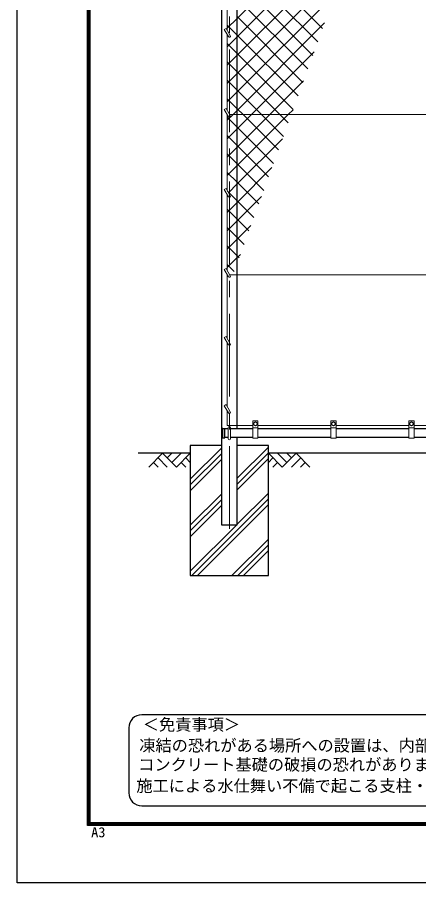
# Model space of a CAD drawing. Units: millimetres, scale not verified. Extents: x -4200 to 4200, y -2970 to 2970.
# Drawn here: x -4200 to -2657, y -2970 to 355 of the extents above; entities that cross this region are included whole.
import ezdxf
from ezdxf.enums import TextEntityAlignment as Align

# ---------------------------------------------------------------- set-up
doc = ezdxf.new("R2010")
doc.units = ezdxf.units.MM
doc.header["$LTSCALE"] = 10
doc.linetypes.add('USER1', pattern=[50.8, 31.75, -6.35, 6.35, -6.35])
for name, color, linetype, lineweight in [('0-0_D-STR1', 1, 'Continuous', 25), ('0-1_D-STR3', 3, 'Continuous', 13), ('0-2_D-BMK', 2, 'USER1', 13), ('0-6_D-DCR-HCH', 7, 'Continuous', 13), ('0-7_D-STR4', 7, 'Continuous', 25), ('0-8_D-BGD', 7, 'Continuous', 25), ('0-9_D-TTL-TXT', 7, 'Continuous', 25), ('0-B_D-STR2', 7, 'Continuous', 13), ('0-C_D-TTL', 7, 'Continuous', 25)]:
    doc.layers.add(name, color=color, linetype=linetype, lineweight=lineweight)
doc.styles.add('ＭＳ ゴシック', font='')
doc.styles.get('ＭＳ ゴシック').set_extended_font_data('MS Gothic')

msp = doc.modelspace()

# ---------------------------------------------------------------- linework, layer by layer
at = {"layer": '0-0_D-STR1'}
for p, q in [((-3354.72, -1226), (-3354.72, 1176)), ((-3410.31, -1225.5), (-3401.97, -1225.5)), ((-3409.97, -1260.5), (-3409.97, -1225.5)), ((-3401.97, -1260.5), (-3401.97, -1225.5)), ((-3388.97, -1226), (-3401.97, -1226)), ((-3294.97, -1226), (-3380.97, -1226)), ((-2994.97, -1226), (-3274.97, -1226)), ((-2694.97, -1226), (-2974.97, -1226)), ((-2394.97, -1226), (-2674.97, -1226)), ((-3410.31, -1260.5), (-3401.97, -1260.5)), ((-3388.97, -1260), (-3401.97, -1260)), ((-3294.97, -1260), (-3380.97, -1260)), ((-2994.97, -1260), (-3274.97, -1260)), ((-2694.97, -1260), (-2974.97, -1260)), ((-2394.97, -1260), (-2674.97, -1260))]:
    msp.add_line(p, q, dxfattribs=at)
msp.add_lwpolyline([(-3415.22, 1226), (-3415.22, -1595), (-3354.72, -1595), (-3354.72, -1260)], dxfattribs=at)
for centre, radius, start, end in [((-3379.75, -1243), 35.72, 151.52136, 208.47864), ((-3410.31, -1226.5), 1, 90, 147.70173), ((-3410.31, -1259.5), 1, 212.29827, 270)]:
    msp.add_arc(centre, radius, start, end, dxfattribs=at)
at = {"layer": '0-1_D-STR3'}
for p, q in [((-3392.97, 304.36), (-3392.97, 595.86)), ((-3404.37, 308.09), (-3397.44, 312.09)), ((-3404.37, 308.09), (-3388.44, 280.5)), ((-3397.44, 312.09), (-3381.51, 284.5)), ((-3392.97, -3.14), (-3392.97, 288.36)), ((-3404.37, 0.59), (-3397.44, 4.59)), ((-3404.37, 0.59), (-3388.44, -27)), ((-3397.44, 4.59), (-3381.51, -23)), ((-3392.97, -310.64), (-3392.97, -19.14)), ((-1393.06, -19), (-3383.82, -19)), ((-3404.37, -306.91), (-3397.44, -302.91)), ((-3404.37, -306.91), (-3388.44, -334.5)), ((-3397.44, -302.91), (-3381.51, -330.5)), ((-3392.97, -618.14), (-3392.97, -326.64)), ((-3404.37, -614.41), (-3397.44, -610.41)), ((-3404.37, -614.41), (-3388.44, -642)), ((-3397.44, -610.41), (-3381.51, -638)), ((-3392.97, -879.64), (-3392.97, -634.14)), ((-1393.06, -634), (-3383.82, -634)), ((-3404.37, -875.91), (-3397.44, -871.91)), ((-3404.37, -875.91), (-3388.44, -903.5)), ((-3397.44, -871.91), (-3381.51, -899.5)), ((-3392.97, -1141.14), (-3392.97, -895.64)), ((-3404.37, -1137.41), (-3397.44, -1133.41)), ((-3404.37, -1137.41), (-3388.44, -1165)), ((-3397.44, -1133.41), (-3381.51, -1161)), ((-3392.97, -1213), (-3392.97, -1157.14)), ((-3276.97, -1195), (-3292.97, -1195)), ((-2976.97, -1195), (-2992.97, -1195)), ((-2676.97, -1195), (-2692.97, -1195)), ((-3392.97, -1213), (-3294.97, -1213)), ((-3388.97, -1265), (-3388.97, -1221)), ((-3380.97, -1265), (-3380.97, -1221)), ((-3294.97, -1262), (-3294.97, -1197)), ((-3274.97, -1222), (-3294.97, -1222)), ((-3291.47, -1210.74), (-3291.47, -1203.26)), ((-3291.47, -1210.74), (-3284.97, -1214.5)), ((-3284.97, -1214.5), (-3278.47, -1210.74)), ((-3278.47, -1210.74), (-3278.47, -1203.26)), ((-3274.97, -1262), (-3274.97, -1197)), ((-3274.97, -1213), (-2994.97, -1213)), ((-2994.97, -1262), (-2994.97, -1197)), ((-2974.97, -1222), (-2994.97, -1222)), ((-2991.47, -1210.74), (-2991.47, -1203.26)), ((-2991.47, -1210.74), (-2984.97, -1214.5)), ((-2984.97, -1214.5), (-2978.47, -1210.74)), ((-2978.47, -1210.74), (-2978.47, -1203.26)), ((-2974.97, -1262), (-2974.97, -1197)), ((-2974.97, -1213), (-2694.97, -1213)), ((-2694.97, -1262), (-2694.97, -1197)), ((-2674.97, -1222), (-2694.97, -1222)), ((-2691.47, -1210.74), (-2691.47, -1203.26)), ((-2691.47, -1210.74), (-2684.97, -1214.5)), ((-2684.97, -1214.5), (-2678.47, -1210.74)), ((-2678.47, -1210.74), (-2678.47, -1203.26)), ((-2674.97, -1262), (-2674.97, -1197)), ((-2674.97, -1213), (-2394.97, -1213)), ((-3274.97, -1262), (-3294.97, -1262)), ((-2974.97, -1262), (-2994.97, -1262)), ((-2674.97, -1262), (-2694.97, -1262))]:
    msp.add_line(p, q, dxfattribs=at)
for points in [[(-3291.47, -1203.26), (-3284.97, -1199.5), (-3278.47, -1203.26)], [(-2991.47, -1203.26), (-2984.97, -1199.5), (-2978.47, -1203.26)], [(-2691.47, -1203.26), (-2684.97, -1199.5), (-2678.47, -1203.26)]]:
    msp.add_lwpolyline(points, dxfattribs=at)
for centre in [(-3284.97, -1207), (-2984.97, -1207), (-2684.97, -1207)]:
    msp.add_circle(centre, 6.49, dxfattribs=at)
for centre, radius, start, end in [((-3384.97, 282.5), 4, 210, 30), ((-3384.97, -25), 4, 210, 30), ((-3384.97, -332.5), 4, 210, 30), ((-3384.97, -640), 4, 210, 30), ((-3384.97, -901.5), 4, 210, 30), ((-3384.97, -1163), 4, 210, 30), ((-3292.97, -1197), 2, 90, 180), ((-3276.97, -1197), 2, 0, 90), ((-2992.97, -1197), 2, 90, 180), ((-2976.97, -1197), 2, 0, 90), ((-2692.97, -1197), 2, 90, 180), ((-2676.97, -1197), 2, 0, 90), ((-3384.97, -1221), 4, 0, 180), ((-3384.97, -1265), 4, 180, 0)]:
    msp.add_arc(centre, radius, start, end, dxfattribs=at)
at = {"layer": '0-2_D-BMK'}
msp.add_line((-3384.97, -1610), (-3384.97, 1250), dxfattribs=at)
at = {"layer": '0-6_D-DCR-HCH'}
for p, q in [((-3354.72, -1416.32), (-3234.97, -1296.57)), ((-3641.4, -1320), (-3694.61, -1373.21)), ((-3641.4, -1320), (-3588.19, -1373.21)), ((-3623.66, -1337.74), (-3605.92, -1320)), ((-3605.92, -1355.47), (-3570.45, -1320)), ((-3588.19, -1373.21), (-3534.97, -1320)), ((-3534.97, -1419.79), (-3415.22, -1300.04)), ((-3534.97, -1441.89), (-3415.22, -1322.14)), ((-3354.72, -1438.41), (-3234.97, -1318.66)), ((-3181.76, -1373.21), (-3234.97, -1320)), ((-3164.03, -1355.47), (-3199.5, -1320)), ((-3128.55, -1320), (-3181.76, -1373.21)), ((-3146.2, -1337.83), (-3164.03, -1320)), ((-3128.55, -1320), (-3075.34, -1373.21)), ((-3676.87, -1355.47), (-3659.05, -1373.21)), ((-3659.14, -1337.74), (-3623.5, -1373.21)), ((-3570.45, -1355.47), (-3552.63, -1373.21)), ((-3552.71, -1337.74), (-3534.97, -1355.39)), ((-3534.97, -1463.98), (-3415.22, -1344.23)), ((-3354.72, -1460.51), (-3234.97, -1340.76)), ((-3217.24, -1337.74), (-3234.97, -1355.39)), ((-3199.5, -1355.47), (-3217.32, -1373.21)), ((-3110.81, -1337.74), (-3146.45, -1373.21)), ((-3093.08, -1355.47), (-3110.89, -1373.21)), ((-3534.97, -1596.57), (-3415.22, -1476.82)), ((-3529.53, -1790), (-3234.97, -1495.44)), ((-3354.72, -1593.09), (-3234.97, -1473.34)), ((-3534.97, -1618.66), (-3415.22, -1498.91)), ((-3534.97, -1640.76), (-3415.22, -1521.01)), ((-3507.44, -1790), (-3234.97, -1517.54)), ((-3534.97, -1773.34), (-3356.63, -1595)), ((-3374.85, -1790), (-3234.97, -1650.12)), ((-3352.76, -1790), (-3234.97, -1672.22)), ((-3330.66, -1790), (-3234.97, -1694.31))]:
    msp.add_line(p, q, dxfattribs=at)
at = {"layer": '0-7_D-STR4'}
for p, q in [((-3415.22, -1290), (-3534.97, -1290)), ((-3234.97, -1290), (-3354.72, -1290))]:
    msp.add_line(p, q, dxfattribs=at)
msp.add_lwpolyline([(-3534.97, -1290), (-3534.97, -1790), (-3234.97, -1790), (-3234.97, -1290)], dxfattribs=at)
at = {"layer": '0-8_D-BGD'}
for p, q in [((-3534.97, -1320), (-3734.97, -1320)), ((-1534.97, -1320), (-3234.97, -1320))]:
    msp.add_line(p, q, dxfattribs=at)
at = {"layer": '0-9_D-TTL-TXT', "color": 2}
for p, q in [((-1275.9, -2324.77), (-3721.44, -2324.77)), ((-3771.44, -2374.77), (-3771.44, -2624.77)), ((-3721.44, -2674.77), (-1275.9, -2674.77))]:
    msp.add_line(p, q, dxfattribs=at)
for centre, start, end in [((-3721.44, -2374.77), 90, 180), ((-3721.44, -2624.77), 180, 270)]:
    msp.add_arc(centre, 50, start, end, dxfattribs=at)
at = {"layer": '0-B_D-STR2'}
for p, q in [((-3354.72, 350.76), (-3109.48, 596)), ((-3354.72, 280.04), (-3038.77, 596)), ((-3354.72, 209.33), (-2968.06, 596)), ((-3026.51, 311.89), (-3310.62, 596)), ((-3354.72, 138.62), (-2937.84, 555.51)), ((-3064.25, 208.21), (-3354.72, 498.68)), ((-3354.72, 67.91), (-2978.31, 444.33)), ((-3083.12, 156.36), (-3354.72, 427.97)), ((-3392.97, 312.51), (-3354.72, 350.76)), ((-3101.99, 104.52), (-3354.72, 357.26)), ((-3354.72, 286.55), (-3392.97, 324.8)), ((-3392.97, 241.79), (-3354.72, 280.04)), ((-3120.86, 52.68), (-3354.72, 286.55)), ((-3392.97, 171.08), (-3354.72, 209.33)), ((-3300.22, -19), (-3059.23, 221.98)), ((-3354.72, 145.13), (-3392.97, 183.38)), ((-3392.97, 100.37), (-3354.72, 138.62)), ((-3190.6, -19), (-3354.72, 145.13)), ((-3354.72, 74.42), (-3392.97, 112.67)), ((-3229.51, -19), (-3099.7, 110.81)), ((-3392.97, 29.66), (-3354.72, 67.91)), ((-3261.31, -19), (-3354.72, 74.42)), ((-3354.72, 3.71), (-3392.97, 41.96)), ((-3332.02, -19), (-3354.72, 3.71)), ((-3354.72, -67), (-3392.97, -28.75)), ((-3354.72, -73.51), (-3300.22, -19)), ((-3354.72, -144.22), (-3229.51, -19)), ((-3354.72, -214.93), (-3158.79, -19)), ((-3196.33, -154.69), (-3332.02, -19)), ((-3177.46, -102.85), (-3261.31, -19)), ((-3158.59, -51), (-3190.6, -19)), ((-3158.79, -19), (-3140.16, -0.37)), ((-3392.97, -111.76), (-3354.72, -73.51)), ((-3354.72, -137.71), (-3392.97, -99.46)), ((-3215.2, -206.53), (-3354.72, -67)), ((-3392.97, -182.47), (-3354.72, -144.22)), ((-3234.07, -258.37), (-3354.72, -137.71)), ((-3354.72, -208.42), (-3392.97, -170.17)), ((-3392.97, -253.18), (-3354.72, -214.93)), ((-3252.94, -310.21), (-3354.72, -208.42)), ((-3354.72, -356.35), (-3221.09, -222.72)), ((-3354.72, -279.14), (-3392.97, -240.89)), ((-3271.81, -362.05), (-3354.72, -279.14)), ((-3392.97, -394.6), (-3354.72, -356.35)), ((-3354.72, -427.06), (-3261.56, -333.89)), ((-3354.72, -420.56), (-3392.97, -382.31)), ((-3392.97, -465.31), (-3354.72, -427.06)), ((-3309.54, -465.74), (-3354.72, -420.56)), ((-3354.72, -491.27), (-3392.97, -453.02)), ((-3354.72, -497.77), (-3302.02, -445.07)), ((-3392.97, -536.02), (-3354.72, -497.77)), ((-3328.41, -517.58), (-3354.72, -491.27)), ((-3354.72, -561.98), (-3392.97, -523.73)), ((-3354.72, -568.48), (-3342.49, -556.24)), ((-3347.28, -569.42), (-3354.72, -561.98)), ((-3392.97, -606.73), (-3354.72, -568.48)), ((-3366.15, -621.26), (-3392.97, -594.44))]:
    msp.add_line(p, q, dxfattribs=at)
for points in [[(-3045.38, 260.05), (-3354.72, 569.39), (-3381.33, 596), (-3387.22, 601.89)], [(-3392.97, -41.05), (-3370.93, -19), (-3354.72, -2.8), (-3018.77, 333.16)], [(-3139.72, 0.84), (-3354.72, 215.84), (-3392.97, 254.09)], [(-3388.13, -319.04), (-3354.72, -285.64), (-3180.63, -111.54)], [(-3290.67, -413.9), (-3354.72, -349.85), (-3391.67, -312.9)]]:
    msp.add_lwpolyline(points, dxfattribs=at)
at = {"layer": '0-C_D-TTL', "color": 2}
msp.add_lwpolyline([(-4200, 2970), (4200, 2970), (4200, -2970), (-4200, -2970)], close=True, dxfattribs=at)
at = {"layer": '0-C_D-TTL'}
for points in [[(-3930, 2750), (3930, 2750), (3930, -2750), (-3930, -2750)], [(-3927.5, 2747.5), (3927.5, 2747.5), (3927.5, -2747.5), (-3927.5, -2747.5)], [(-3925, 2745), (3925, 2745), (3925, -2745), (-3925, -2745)], [(-3922.5, 2742.5), (3922.5, 2742.5), (3922.5, -2742.5), (-3922.5, -2742.5)], [(-3920, 2740), (3920, 2740), (3920, -2740), (-3920, -2740)]]:
    msp.add_lwpolyline(points, close=True, dxfattribs=at)

# ---------------------------------------------------------------- texts
at = {"layer": '0-9_D-TTL-TXT', "style": 'ＭＳ ゴシック'}
for s, p in [('＜免責事項＞ \u3000\u3000', (-3717.74, -2398.95)), ('凍結の恐れがある場所への設置は、内部に溜まった雨水等の凍結融解により支柱の破損や', (-3731.26, -2479.44)), ('コンクリート基礎の破損の恐れがありますので施工時、水仕舞いを行ってください。', (-3735.37, -2552.87)), ('施工による水仕舞い不備で起こる支柱・基礎の破損について当社は責任を負いかねます。 ', (-3742.37, -2634.36))]:
    msp.add_text(s, height=45.67, dxfattribs=at).set_placement(p, align=Align.BOTTOM_LEFT)
at = {"layer": '0-C_D-TTL', "style": 'ＭＳ ゴシック', "width": 1.05}
msp.add_text('A3', height=38.49, dxfattribs=at).set_placement((-3916.09, -2806.81), align=Align.BOTTOM_LEFT)

doc.saveas('drawing.dxf')
